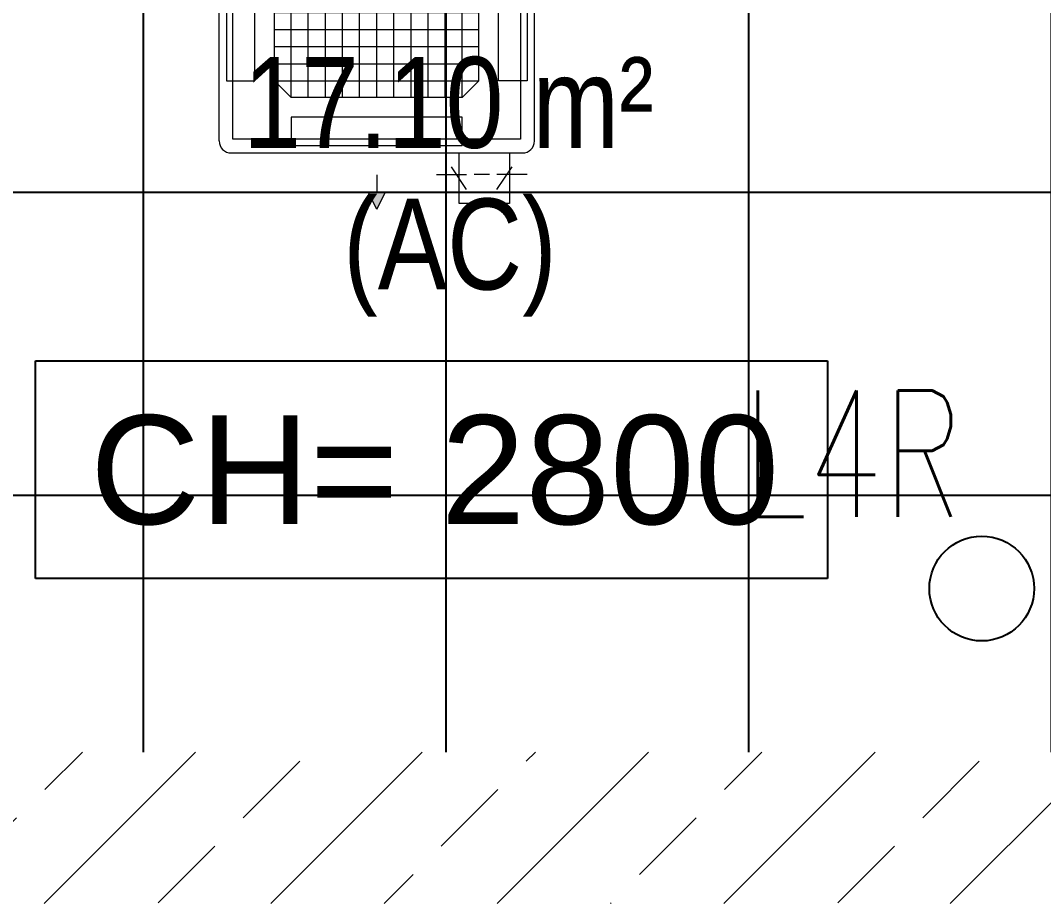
# Model space of a CAD drawing. Header units: millimetres. Extents: x -92759 to 184353, y -15225 to 86714.
# Drawn here: x 87020 to 89048, y 37841 to 39591 of the extents above; entities that cross this region are included whole.
import ezdxf

# ---------------------------------------------------------------- set-up
doc = ezdxf.new("R2010")
doc.units = ezdxf.units.MM
for name, color, linetype in [('0-1', 9, 'Continuous'), ('A-_ROOMNAME_A', 8, 'Continuous'), ('A-PATT-CONC', 8, 'Continuous'), ('E-_LIGT----_E-', 3, 'Continuous'), ('E-legend', 1, 'Continuous'), ('HF Text', 7, 'Continuous'), ('M-ACMV_FCU', 5, 'Continuous'), ('PDF_M-_ACON----_E-N', 7, 'Continuous')]:
    doc.layers.add(name, color=color, linetype=linetype)
for name, color, linetype, lineweight in [('A--', 134, '500-1-RP', 25), ('HFI 9MM FPB', 94, 'Continuous', 5), ('M-ACMV_CDP', 190, 'DRAIN_PIPE', 25), ('M-ACMV_FCU-1', 86, 'Continuous', 9), ('M-ACMV_FCU-2', 86, 'Continuous', 9), ('M-ACMV_PWR', 1, 'REFRIGERANT', 25), ('M-ACMV_REF_PIPE', 134, '500-1-RP', 25), ('M-ACMV_VCD', 7, 'Continuous', 25)]:
    doc.layers.add(name, color=color, linetype=linetype, lineweight=lineweight)
doc.styles.add('Arial Narrow_2', font='ARIALN.TTF', dxfattribs={"height": 225})
doc.styles.add('Arial_4', font='arial.ttf', dxfattribs={"height": 1.8})
doc.styles.add('Simplex', font='simplex_.ttf', dxfattribs={"width": 0.7, "height": 450})
doc.styles.get("Standard").update_dxf_attribs({"font": 'arial.ttf'})
doc.linetypes.add('500-1-RP', pattern='A,0.75,-0.5,0.75,-0.5,0.75,-0.5,0.75,-1.7,["RP",Standard,S=1,R=0,X=-1,Y=-0.5],-1.7', length=7.9)
doc.linetypes.add('DRAIN_PIPE', pattern='A,0.5,-0.2,["D",Standard,S=0.1,R=0,X=-0.1,Y=-0.05],-0.25', length=0.95)
doc.linetypes.add('REFRIGERANT', pattern='A,15,-5.08,["R",Standard,S=2.54,R=0,X=-2.54,Y=-1.27],-5.08', length=25.16)

# ---------------------------------------------------------------- blocks, each defined once
blk = doc.blocks.new('A$C3019c3af')
at = {"layer": 'A-_ROOMNAME_A', "char_height": 180, "attachment_point": 1, "style": 'Arial Narrow_2'}
for s, insert, width in [('17.10 m²', (4760.3, 6777.6), 1022.152), ('(AC)', (4958.3, 6496.9), 541.139)]:
    blk.add_mtext(s, dxfattribs=dict(at, insert=insert, width=width))
blk = doc.blocks.new('RCP_B8L2')
at = {"layer": 'A-PATT-CONC'}
h = blk.add_hatch(dxfattribs=at)
h.set_pattern_fill('ANSI37', color=256, scale=189, angle=45)
h.set_pattern_definition([(90, (-362793.07, -182177.3), (-600.075, 0), []), (180, (-362793.07, -182177.3), (-6e-14, -600.075), [])])
h.paths.add_polyline_path([(-366993.1, -179177.3), (-366993.1, -182177.3), (-362793.1, -182177.3), (-362793.1, -179177.3)])
at = {"layer": 'HFI 9MM FPB'}
h = blk.add_hatch(dxfattribs=at)
h.set_pattern_fill('ANSI33', color=256, scale=50)
h.set_pattern_definition([(45, (-381589.02, -647239), (-224.5064, 224.5064), []), (45, (-381364.5, -647239), (-224.5064, 224.5064), [158.75, -79.375])])
h.paths.add_polyline_path([(-367268.1, -178877.3), (-362518.1, -178877.3), (-362518.1, -182477.3), (-367268.1, -182477.3)])
h.paths.add_polyline_path([(-366993.1, -179177.3), (-366993.1, -182177.3), (-362793.1, -182177.3), (-362793.1, -179177.3)], flags=16)
at = {"layer": 'HF Text', "insert": (-365461.3, -181509.6), "char_height": 215.85, "width": 1353.585, "attachment_point": 1, "style": 'Arial_4', "bg_fill": 16, "box_fill_scale": 1.5, "bg_fill_color": 256, "bg_fill_transparency": 0}
blk.add_mtext('CH= 2800', dxfattribs=at)
blk = doc.blocks.new('A$C020d881d')
at = {"layer": 'E-legend', "lineweight": 25}
blk.add_circle((818.7, 172), 103.8, dxfattribs=at)
at = {"layer": 'E-legend', "lineweight": 25, "style": 'Simplex', "width": 0.7}
blk.add_text('L4R', height=250, dxfattribs=at).set_placement((345.2, 314.3))
blk = doc.blocks.new('EL_B8_L2_R4')
at = {"layer": 'E-_LIGT----_E-', "ltscale": 0.5}
blk.add_blockref('A$C020d881d', (-2194.5, -41047.8), dxfattribs=at)
blk = doc.blocks.new('A$C7208cd76')
at = {"layer": 'M-ACMV_FCU', "lineweight": 5}
h = blk.add_hatch(color=256, dxfattribs=at)
h.dxf.hatch_style = 1
h.paths.add_polyline_path([(0, 424.1), (-17, 390.2), (17, 390.2)])
h = blk.add_hatch(color=256, dxfattribs=at)
h.dxf.hatch_style = 1
h.paths.add_polyline_path([(-424.1, 0), (-390.2, -17), (-390.2, 17)])
h = blk.add_hatch(color=256, dxfattribs=at)
h.dxf.hatch_style = 1
h.paths.add_polyline_path([(424.1, 0), (390.2, 17), (390.2, -17)])
h = blk.add_hatch(color=256, dxfattribs=at)
h.dxf.hatch_style = 1
h.paths.add_polyline_path([(0, -424.1), (17, -390.2), (-17, -390.2)])
for p, q in [((0, 424.1), (-17, 390.2)), ((0, 424.1), (17, 390.2)), ((-17, 390.2), (17, 390.2)), ((0, 356.2), (0, 390.2)), ((288.8, 312.5), (-288.8, 312.5)), ((288.9, 312.6), (288.9, 312.6)), ((-312.5, 288.8), (-312.5, -288.8)), ((312.5, 288.8), (312.5, -288.8)), ((312.6, 288.9), (312.6, 288.9)), ((-202.6, 169.6), (-169.6, 202.6)), ((-169.6, 202.6), (169.6, 202.6)), ((-169.6, 202.6), (-169.6, -202.6)), ((-135.7, 202.6), (-135.7, -202.6)), ((-101.8, 202.6), (-101.8, -202.6)), ((-67.9, 202.6), (-67.9, -202.6)), ((-33.9, 202.6), (-33.9, -202.6)), ((0, 202.6), (0, -202.6)), ((33.9, 202.6), (33.9, -202.6)), ((67.9, 202.6), (67.9, -202.6)), ((101.8, 202.6), (101.8, -202.6)), ((135.7, 202.6), (135.7, -202.6)), ((169.6, 202.6), (202.6, 169.6)), ((169.6, 202.6), (169.6, -202.6)), ((-202.6, 169.6), (-202.6, -169.6)), ((202.6, 169.6), (-202.6, 169.6)), ((202.6, 169.6), (202.6, -169.6)), ((202.6, 135.7), (-202.6, 135.7)), ((202.6, 101.8), (-202.6, 101.8)), ((202.6, 67.9), (-202.6, 67.9)), ((202.6, 33.9), (-202.6, 33.9)), ((-424.1, 0), (-390.2, 17)), ((-424.1, 0), (-390.2, -17)), ((-390.2, -17), (-390.2, 17)), ((-356.2, 0), (-390.2, 0)), ((202.6, 0), (-202.6, 0)), ((356.2, 0), (390.2, 0)), ((390.2, 17), (390.2, -17)), ((424.1, 0), (390.2, 17)), ((424.1, 0), (390.2, -17)), ((202.6, -33.9), (-202.6, -33.9)), ((202.6, -67.9), (-202.6, -67.9)), ((202.6, -101.8), (-202.6, -101.8)), ((202.6, -135.7), (-202.6, -135.7)), ((-169.6, -202.6), (-202.6, -169.6)), ((202.6, -169.6), (-202.6, -169.6)), ((169.6, -202.6), (202.6, -169.6)), ((-169.6, -202.6), (169.6, -202.6)), ((288.8, -312.5), (-288.8, -312.5)), ((0, -356.2), (0, -390.2)), ((17, -390.2), (-17, -390.2)), ((0, -424.1), (-17, -390.2)), ((0, -424.1), (17, -390.2))]:
    blk.add_line(p, q, dxfattribs=at)
for points in [[(285, 285), (285, -285), (-285, -285), (-285, 285)], [(-169.6, 241.6), (169.6, 241.6), (169.6, 297.9), (-169.6, 297.9)], [(-241.6, 169.6), (-241.6, -169.6), (-297.9, -169.6), (-297.9, 169.6)], [(241.6, 169.6), (241.6, -169.6), (297.9, -169.6), (297.9, 169.6)], [(-169.6, -241.6), (169.6, -241.6), (169.6, -297.9), (-169.6, -297.9)]]:
    blk.add_lwpolyline(points, close=True, dxfattribs=at)
for centre, start, end in [((-288.8, 288.8), 90, 180), ((288.8, 288.8), 0, 90), ((-288.8, -288.8), 180, 270), ((288.8, -288.8), 270, 0)]:
    blk.add_arc(centre, 23.7, start, end, dxfattribs=at)
blk = doc.blocks.new('A$C49267d6b')
at = {"layer": 'PDF_M-_ACON----_E-N', "lineweight": 0}
for p, q in [((0, 127), (0, 76.2)), ((-25.4, 76.2), (12.7, 101.6)), ((0, 63.5), (0, 38.1)), ((-25.4, 25.4), (12.7, 0)), ((0, -25.4), (0, 25.4))]:
    blk.add_line(p, q, dxfattribs=at)
blk = doc.blocks.new('A$C81577ca4')
at = {"layer": 'A--', "lineweight": 0, "ltscale": 0.75}
for p, q in [((19, -95), (-36, -125)), ((-36, -125), (-86, -125)), ((19, -155), (-36, -125))]:
    blk.add_line(p, q, dxfattribs=at)
blk = doc.blocks.new('SSO')
at = {"layer": 'M-ACMV_PWR', "linetype": 'ByBlock', "lineweight": 5}
for p, q in [((1064770.3, 20778.3), (1064770.3, 20878.3)), ((1064820.3, 20828.3), (1064720.3, 20828.3))]:
    blk.add_line(p, q, dxfattribs=at)
blk.add_circle((1064770.3, 20733.6), 44.6, dxfattribs=at)
blk.add_circle((1064770.3, 20733.6), 44.6, dxfattribs=at)
blk = doc.blocks.new('FCU-2_mini cassette')
at = {"layer": 'M-ACMV_CDP', "lineweight": 5}
blk.add_line((240311.9, -39528.1), (240311.9, -39608.6), dxfattribs=at)
at = {"layer": 'M-ACMV_VCD', "lineweight": 5}
blk.add_lwpolyline([(239824.1, -38903.1), (239824.1, -38803.1), (239924.1, -38803.1), (239924.1, -38903.1)], close=True, dxfattribs=at)
at = {"layer": 'M-ACMV_FCU', "lineweight": 5}
blk.add_blockref('A$C7208cd76', (240087.3, -39215.6), dxfattribs=at)
at = {"layer": 'M-ACMV_PWR', "color": 1, "linetype": 'ByBlock', "lineweight": 5, "xscale": 0.8500000000000222, "yscale": 0.8500000000000222, "zscale": 0.8500000000000222, "rotation": 90}
blk.add_blockref('SSO', (257426.2, -944662.3), dxfattribs=at)
at = {"layer": 'M-ACMV_REF_PIPE', "lineweight": 5, "rotation": 90}
blk.add_blockref('A$C81577ca4', (239740.3, -39519.6), dxfattribs=at)
at = {"layer": 'M-ACMV_VCD', "lineweight": 5, "xscale": -1.181061443391948, "yscale": 1.181061443391948, "zscale": 1.181061443391948, "rotation": 90}
blk.add_blockref('A$C49267d6b', (239939.1, -38860.6), dxfattribs=at)
blk = doc.blocks.new('ACMV_B8_L2')
at = {"layer": 'M-ACMV_FCU-2', "rotation": 180}
blk.add_blockref('FCU-2_mini cassette', (388477, -105290.3), dxfattribs=at)

msp = doc.modelspace()

# ---------------------------------------------------------------- block references
at = {"layer": '0-1'}
msp.add_blockref('A$C3019c3af', (82701.1, 32741.2), dxfattribs=at)
at = {"layer": 'A-PATT-CONC'}
msp.add_blockref('RCP_B8L2', (452619.1, 220318.5), dxfattribs=at)
at = {"layer": 'E-legend', "color": 7}
msp.add_blockref('EL_B8_L2_R4', (90301.1, 79341.2), dxfattribs=at)
at = {"layer": 'M-ACMV_FCU-1'}
msp.add_blockref('ACMV_B8_L2', (-60663.6, 105715.9), dxfattribs=at)

doc.saveas('drawing.dxf')
